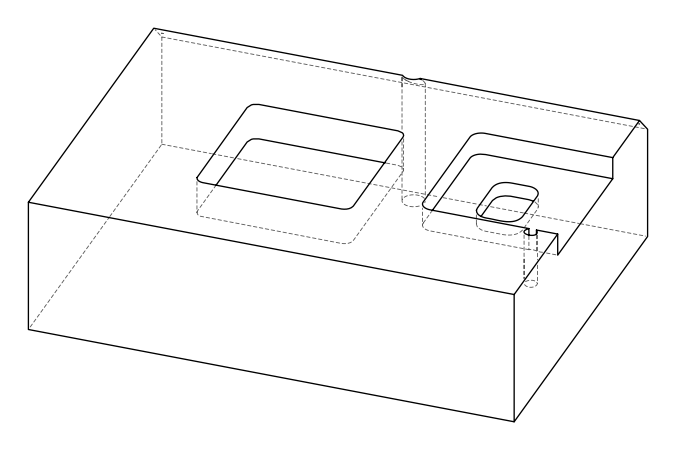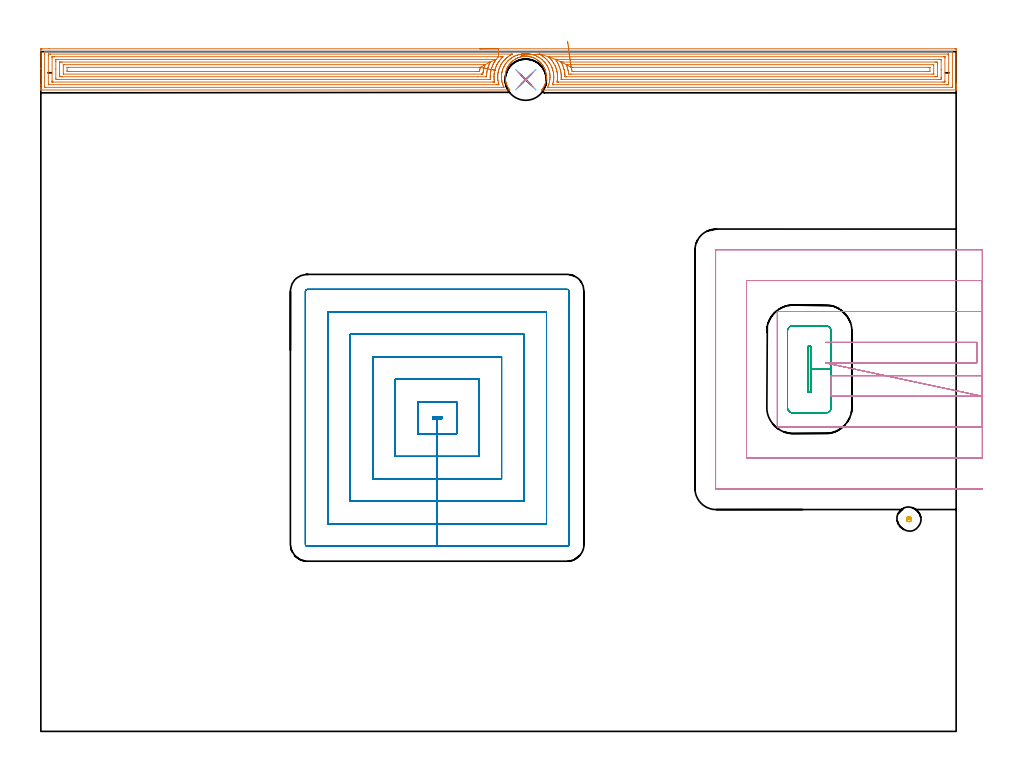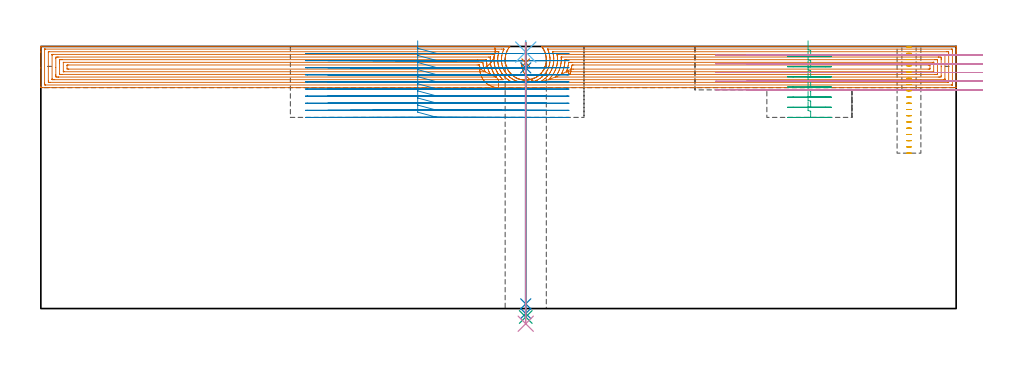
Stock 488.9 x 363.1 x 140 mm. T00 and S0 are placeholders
(PLAN: 10 operations, 8 tool changes, 97.5 min)
(1 AREA_MILL | FG_CHAMFER_SURFACE | UGT0205_001 | 31.16 min | 118034 mm3)
(2 MILL_RECTANGULAR_POCKET | POCKET_RECTANGULAR_STRAIGHT | NXT0201_012 | Follow Part, ap 4, ae 75% | 40.95 min | 907864 mm3)
(3 MILL_RECTANGULAR_POCKET_1 | POCKET_RECTANGULAR_STRAIGHT_1 | UGT0201_105 | Follow Part, ap 5.5, ae 75% | 3.71 min | 111701 mm3)
(4 MILL_SLOT | SLOT_PARTIAL_RECTANGULAR | UGT0201_105 | Follow Part, ap 5.5, ae 75% | 18.89 min | 415230 mm3)
(5 MILL_BLIND_HOLE_FROM_SOLID_MATERIAL | STEP1POCKET | NXT0201_010 | Spiral | 0.94 min | 7058 mm3)
(6 SPOT_DRILL | STEP1HOLE | NXT0321_9005460120000 | 0.05 min | 47 mm3)
(7 DRILL_BLIND_HOLE_INTO_CENTER | STEP1HOLE | NXT0301_029 | 0.04 min | 140 mm3)
(8 GUN_DRILL_THROUGH_HOLE | STEP1HOLE | UGT0307_001 | 0.62 min | 2548 mm3)
(9 SPADE_DRILL_TO_ENLARGE_THROUGH_HOLE | STEP1HOLE | UGT0306_004 | 0.59 min | 16511 mm3)
(10 DRILL_TO_ENLARGE_THROUGH_HOLE | STEP1HOLE | UGT0301_053 | 0.6 min | 31422 mm3)
(TOOL UGT0205_001 | Chamfer Mill 20 x 3 x 45 deg. | D20 FL50 Z2)
(TOOL NXT0201_012 | ENDMILL 16mm [2P460-1600-NA 1630] | D16 FL38 Z6)
(TOOL UGT0201_105 | End Mill 22 mm | D22 FL25 Z2)
(TOOL NXT0201_010 | ENDMILL 10mm [2P460-1000-NA 1630] | D10 FL30 Z6)
(TOOL NXT0321_9005460120000 | NC Spot Drill, 142deg, 12mm, Carbide, Uncoated | D12 PA142 FL30 Z2)
(TOOL NXT0301_029 | Carbide Drill 5.8mm [860.1-0580-017A1-MM 2214] | D5.8 PA140 FL28 Z2)
(TOOL UGT0307_001 | Gun Drill 5 mm | D5 PA130 FL24 Z1)
(TOOL UGT0306_004 | Spade Drill 13.5mm | D13.5 PA132 FL10 Z2)
(TOOL UGT0301_053 | Twist Drill 22 mm | D22 PA118 FL150 Z2)
(OP 1 AREA_MILL)
G17 G21 G94 G90
T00 M6
G54
G17 G0 G90 X234.45 Y364.6 S1061 M3
G43 Z150. H0
Z128.
G94 G1 X234.488 Z127.128 F250.
X234.602 Z126.263
X234.791 Z125.412
X235.053 Z124.58
X235.387 Z123.774
X235.79 Z123.
X236.258 Z122.264
X236.79 Z121.572
X237.379 Z120.929
X238.022 Z120.34
X238.714 Z119.808
X239.45 Z119.34
X240.224 Z118.937
X241.03 Z118.603
X241.862 Z118.341
X242.714 Z118.152
X243.578 Z118.038
X244.45 Z118.
X488.285
X488.74 Y364.596 Z118.002
X488.89 Y364.592 Z118.006
X488.9 Y364.438 Z118.16
Y346.284 Z136.312
Y345.677 Z136.917
Y345.129 Z137.467
Y344.797 Z137.8
Y344.249 Z138.347
Y343.916 Z138.679
Y343.25 Z139.349
Y342.93 Z139.67
X488.898 Y342.598 Z139.992
X488.897 Z139.993
X488.731 Y342.6 Z140.
X267.672
X267.504 Y342.603 Z139.989
X267.569 Y342.701 Z139.895
X267.578 Y342.715 Z139.882
X267.598 Y342.744 Z139.856
X268.151 Y343.499 Z139.101
X268.222 Y343.61 Z138.99
X268.49 Y344.054 Z138.546
X268.738 Y344.504 Z138.096
X269.045 Y345.121 Z137.479
X269.161 Y345.397 Z137.203
X269.331 Y345.842 Z136.758
X269.484 Y346.291 Z136.309
X269.614 Y346.737 Z135.863
X269.72 Y347.185 Z135.415
X269.884 Y348.078 Z134.522
X269.94 Y348.474 Z134.126
X269.97 Y348.972 Z133.628
X269.984 Y349.866 Z132.734
X269.94 Y350.727 Z131.873
X269.936 Y350.759 Z131.841
X269.794 Y351.653 Z130.947
X269.586 Y352.547 Z130.053
X269.455 Y352.995 Z129.605
X269.298 Y353.441 Z129.159
X269.271 Y353.508 Z129.092
X269.234 Y353.6 Z128.997
X269.091 Y353.962 Z128.637
X269.045 Y354.078 Z128.521
X268.924 Y354.334 Z128.265
X268.849 Y354.48 Z128.119
X268.693 Y354.784 Z127.815
X268.565 Y355.01 Z127.589
X268.443 Y355.228 Z127.372
X268.258 Y355.527 Z127.073
X268.151 Y355.699 Z126.9
X267.852 Y356.121 Z126.477
X267.561 Y356.498 Z126.101
X267.41 Y356.681 Z125.918
X267.257 Y356.867 Z125.733
X267.228 Y356.898 Z125.702
X267.12 Y357.015 Z125.584
X267.077 Y357.059 Z125.539
X267.015 Y357.121 Z125.475
X266.96 Y357.179 Z125.419
X266.779 Y357.364 Z125.235
X266.747 Y357.397 Z125.201
X266.728 Y357.415 Z125.182
X266.676 Y357.466 Z125.133
X266.481 Y357.653 Z124.945
X266.424 Y357.708 Z124.888
X266.362 Y357.769 Z124.83
X266.202 Y357.909 Z124.69
X266.184 Y357.923 Z124.675
X266.083 Y358.002 Z124.594
X265.925 Y358.129 Z124.47
X265.468 Y358.492 Z124.107
X265.332 Y358.589 Z124.009
X265.246 Y358.65 Z123.948
X265.09 Y358.754 Z123.844
X265.019 Y358.802 Z123.796
X264.888 Y358.882 Z123.716
X264.573 Y359.076 Z123.523
X264.129 Y359.322 Z123.277
X263.653 Y359.562 Z123.034
X263.52 Y359.625 Z122.973
X263.359 Y359.696 Z122.903
X262.785 Y359.919 Z122.677
X262.339 Y360.073 Z122.525
X262.313 Y360.08 Z122.517
X261.89 Y360.207 Z122.392
X261.739 Y360.245 Z122.355
X261.444 Y360.317 Z122.28
X260.996 Y360.41 Z122.189
X260.691 Y360.46 Z122.139
X260.549 Y360.482 Z122.114
X260.102 Y360.538 Z122.058
X259.887 Y360.556 Z122.037
X259.785 Y360.566 Z122.029
X259.712 Y360.572 Z122.025
X259.634 Y360.577 Z122.018
X259.492 Y360.588 Z122.01
X259.469 Y360.589 Z122.009
X259.207 Y360.591 Z122.004
X259.089 Y360.59
X258.877 Y360.589 Z122.005
X258.531 Y360.59 Z122.01
X258.435 Y360.582 Z122.015
X258.313 Y360.574 Z122.025
X257.867 Y360.534 Z122.065
X257.855 Y360.533 Z122.067
X257.776 Y360.523 Z122.076
X257.418 Y360.479 Z122.121
X256.954 Y360.399 Z122.196
X256.71 Y360.349 Z122.25
X256.524 Y360.311 Z122.289
X256.33 Y360.261 Z122.338
X256.076 Y360.196 Z122.402
X255.63 Y360.064 Z122.536
X255.454 Y360.003 Z122.597
X255.181 Y359.908 Z122.692
X254.721 Y359.729 Z122.867
X254.64 Y359.695 Z122.902
X254.238 Y359.507 Z123.09
X253.828 Y359.301 Z123.297
X253.606 Y359.175 Z123.424
X253.407 Y359.063 Z123.537
X252.947 Y358.781 Z123.818
X252.495 Y358.461 Z124.139
X252.435 Y358.416 Z124.184
X252.052 Y358.123 Z124.474
X251.911 Y358.002 Z124.594
X251.8 Y357.908 Z124.69
X251.595 Y357.717 Z124.882
X251.575 Y357.698 Z124.902
X251.432 Y357.562 Z125.034
X251.298 Y357.437 Z125.161
X251.158 Y357.306 Z125.293
X250.886 Y357.015 Z125.584
X250.702 Y356.796 Z125.801
X250.605 Y356.681 Z125.915
X250.263 Y356.278 Z126.321
X250.145 Y356.121 Z126.478
X250.045 Y355.975 Z126.624
X249.926 Y355.801 Z126.795
X249.841 Y355.678 Z126.92
X249.809 Y355.628 Z126.972
X249.766 Y355.559 Z127.04
X249.641 Y355.361 Z127.233
X249.555 Y355.226 Z127.37
X249.362 Y354.897 Z127.702
X249.08 Y354.334 Z128.266
X248.879 Y353.89 Z128.71
X248.702 Y353.441 Z129.159
X248.475 Y352.794 Z129.806
X248.409 Y352.547 Z130.053
X248.206 Y351.653 Z130.947
X248.074 Y350.759 Z131.841
X248.016 Y349.866 Z132.734
X248.03 Y348.972 Z133.628
X248.118 Y348.078 Z134.522
X248.278 Y347.186 Z135.414
X248.369 Y346.794 Z135.806
X248.475 Y346.405 Z136.195
X248.512 Y346.291 Z136.309
X248.669 Y345.842 Z136.758
X248.842 Y345.397 Z137.203
X249.04 Y344.948 Z137.652
X249.257 Y344.504 Z138.096
X249.369 Y344.289 Z138.311
X249.784 Y343.61 Z138.99
X250.017 Y343.262 Z139.338
X250.256 Y342.932 Z139.668
X250.263 Y342.921 Z139.679
X250.401 Y342.741 Z139.856
X250.51 Y342.598 Z139.996
X250.256 Y342.6 Z140.
X0.169
X0.003 Y342.598 Z139.993
X0.002 Z139.992
X0. Y342.93 Z139.67
Y343.25 Z139.349
Y343.916 Z138.679
Y345.129 Z137.467
Y345.677 Z136.917
Y354.055 Z128.542
Y364.164 Z118.433
X0.002 Y364.44 Z118.157
X0.01 Y364.592 Z118.006
X0.164 Y364.599 Z117.999
X0.615 Y364.6 Z118.
X4.425
X244.45
Y363.186 Z119.414
X486.498 Y363.185 Z119.415
X486.599
X486.866 Y363.179 Z119.421
X486.89 Y363.178 Z119.422
X486.894 Y363.158 Z119.442
X486.898 Y363.126 Z119.474
X486.899 Y363.095 Z119.505
X486.9 Y362.888 Z119.712
Y345.281 Z137.319
X486.898 Y344.797 Z137.803
X486.896 Y344.405 Z138.195
X486.885 Y344.021 Z138.579
X486.498 Y344.016 Z138.584
X486.398 Y344.015 Z138.585
X271.146 Y344.014 Z138.586
X270.859 Y344.015 Z138.585
X270.716 Y344.018 Z138.582
X270.646 Y344.021 Z138.579
X270.629 Y344.024 Z138.576
X270.985 Y344.797 Z137.803
X271.063 Y344.976 Z137.624
X271.245 Y345.431 Z137.169
X271.309 Y345.614 Z136.986
X271.329 Y345.677 Z136.923
X271.516 Y346.29 Z136.31
X271.589 Y346.557 Z136.043
X271.693 Y346.996 Z135.604
X271.778 Y347.438 Z135.162
X271.832 Y347.74 Z134.86
X271.918 Y348.318 Z134.282
X271.936 Y348.517 Z134.083
X271.968 Y349.198 Z133.402
X271.973 Y349.361 Z133.239
X271.966 Y350.079 Z132.521
X271.961 Y350.253 Z132.347
X271.906 Y350.959 Z131.641
X271.871 Y351.222 Z131.378
X271.767 Y351.839 Z130.761
X271.666 Y352.305 Z130.295
X271.562 Y352.72 Z129.88
X271.332 Y353.514 Z129.086
X271.302 Y353.6 Z129.
X271.245 Y353.762 Z128.838
X270.953 Y354.48 Z128.12
X270.697 Y355.02 Z127.58
X270.513 Y355.361 Z127.239
X270.352 Y355.653 Z126.947
X269.988 Y356.241 Z126.359
X269.459 Y356.987 Z125.613
X269.352 Y357.121 Z125.479
X268.919 Y357.653 Z124.947
X268.565 Y358.024 Z124.576
X267.756 Y358.799 Z123.801
X267.672 Y358.868 Z123.732
X267.655 Y358.882 Z123.718
X266.779 Y359.556 Z123.044
X266.48 Y359.762 Z122.838
X265.886 Y360.135 Z122.465
X265.03 Y360.606 Z121.994
X264.993 Y360.625 Z121.975
X264.957 Y360.643 Z121.957
X264.37 Y360.908 Z121.692
X264.1 Y361.015 Z121.585
X263.486 Y361.248 Z121.352
X263.206 Y361.34 Z121.26
X262.611 Y361.523 Z121.077
X262.313 Y361.599 Z121.001
X262.211 Y361.624 Z120.976
X261.42 Y361.786 Z120.814
X261.1 Y361.838 Z120.762
X260.527 Y361.916 Z120.684
X260.083 Y361.96 Z120.64
X259.634 Y361.992 Z120.608
X259.15 Y362. Z120.6
X258.741 Y361.998 Z120.602
X258.271 Y361.986 Z120.614
X257.847 Y361.951 Z120.649
X257.453 Y361.912 Z120.688
X256.954 Y361.848 Z120.752
X256.673 Y361.801 Z120.799
X256.061 Y361.683 Z120.917
X255.928 Y361.654 Z120.946
X255.386 Y361.523 Z121.077
X255.168 Y361.461 Z121.139
X254.543 Y361.258 Z121.342
X254.429 Y361.219 Z121.381
X254.275 Y361.163 Z121.437
X253.896 Y361.016 Z121.584
X253.382 Y360.795 Z121.805
X253.053 Y360.643 Z121.957
X252.678 Y360.456 Z122.144
X252.603 Y360.416 Z122.184
X252.488 Y360.352 Z122.248
X252.113 Y360.132 Z122.468
X251.595 Y359.822 Z122.778
X251.559 Y359.798 Z122.802
X251.507 Y359.762 Z122.838
X251.045 Y359.425 Z123.175
X250.702 Y359.169 Z123.431
X250.541 Y359.04 Z123.56
X250.353 Y358.882 Z123.718
X250.068 Y358.627 Z123.973
X249.809 Y358.388 Z124.212
X249.612 Y358.195 Z124.405
X249.422 Y358.002 Z124.598
X249.181 Y357.741 Z124.859
X248.916 Y357.439 Z125.161
X248.77 Y357.265 Z125.335
X248.654 Y357.121 Z125.479
X248.379 Y356.77 Z125.83
X248.023 Y356.266 Z126.334
X248.007 Y356.241 Z126.359
X247.678 Y355.701 Z126.899
X247.483 Y355.361 Z127.239
X247.364 Y355.13 Z127.47
X247.129 Y354.662 Z127.938
X247.073 Y354.536 Z128.064
X247.049 Y354.48 Z128.12
X246.819 Y353.906 Z128.694
X246.707 Y353.6 Z129.
X246.586 Y353.255 Z129.345
X246.432 Y352.72 Z129.88
X246.392 Y352.567 Z130.033
X246.236 Y351.901 Z130.699
X246.226 Y351.85 Z130.75
X246.224 Y351.839 Z130.761
X246.114 Y351.08 Z131.52
X246.101 Y350.959 Z131.641
X246.045 Y350.267 Z132.333
X246.037 Y350.079 Z132.521
X246.027 Y349.404 Z133.196
X246.033 Y349.198 Z133.402
X246.047 Y348.857 Z133.743
X246.076 Y348.476 Z134.124
X246.093 Y348.318 Z134.282
X246.139 Y347.932 Z134.668
X246.213 Y347.461 Z135.139
X246.236 Y347.329 Z135.271
X246.407 Y346.557 Z136.043
X246.462 Y346.334 Z136.266
X246.677 Y345.677 Z136.923
X246.927 Y344.997 Z137.603
X247.013 Y344.797 Z137.803
X247.129 Y344.532 Z138.068
X247.28 Y344.209 Z138.391
X247.324 Y344.108 Z138.492
X247.359 Y344.021 Z138.579
X247.291 Y344.019 Z138.581
X247.129 Y344.015 Z138.585
X247.03
X246.236 Y344.014 Z138.586
X2.402 Y344.015 Z138.585
X2.301
X2.034 Y344.021 Z138.579
X2.01 Y344.022 Z138.578
X2.006 Y344.042 Z138.558
X2.002 Y344.074 Z138.526
X2.001 Y344.105 Z138.495
X2. Y344.312 Z138.288
Y361.919 Z120.681
X2.001 Y362.403 Z120.197
X2.004 Y362.795 Z119.805
X2.015 Y363.179 Z119.421
X2.402 Y363.184 Z119.416
X2.502 Y363.185 Z119.415
X244.45 Y363.186 Z119.414
Y361.772 Z120.828
X251.446 Y361.771 Z120.829
X251.595 Y361.77 Z120.83
X251.702 Y361.768 Z120.832
X251.803 Y361.765 Z120.835
X251.726 Y361.72 Z120.88
X251.679 Y361.694 Z120.906
X251.512 Y361.606 Z120.994
X251.359 Y361.523 Z121.077
X250.944 Y361.285 Z121.315
X250.702 Y361.142 Z121.458
X250.392 Y360.949 Z121.651
X249.926 Y360.643 Z121.957
X249.857 Y360.595 Z122.005
X249.809 Y360.56 Z122.04
X249.351 Y360.214 Z122.386
X248.916 Y359.877 Z122.723
X248.853 Y359.825 Z122.775
X248.782 Y359.762 Z122.838
X248.389 Y359.401 Z123.199
X248.023 Y359.061 Z123.539
X247.932 Y358.971 Z123.629
X247.846 Y358.882 Z123.718
X247.505 Y358.512 Z124.088
X247.129 Y358.083 Z124.517
X247.092 Y358.039 Z124.561
X247.062 Y358.002 Z124.598
X246.7 Y357.545 Z125.055
X246.39 Y357.121 Z125.479
X246.327 Y357.032 Z125.568
X246.236 Y356.9 Z125.7
X245.981 Y356.492 Z126.108
X245.83 Y356.241 Z126.359
X245.654 Y355.934 Z126.666
X245.35 Y355.353 Z127.247
X245.343 Y355.338 Z127.262
X245.079 Y354.74 Z127.86
X244.972 Y354.48 Z128.12
X244.827 Y354.108 Z128.492
X244.646 Y353.6 Z129.
X244.598 Y353.455 Z129.145
X244.45 Y352.95 Z129.65
X244.407 Y352.762 Z129.838
X244.397 Y352.72 Z129.88
X244.252 Y352.035 Z130.565
X244.219 Y351.839 Z130.761
X244.135 Y351.27 Z131.33
X244.1 Y350.959 Z131.641
X244.058 Y350.465 Z132.135
X244.037 Y350.079 Z132.521
X244.03 Y349.612 Z132.988
X244.036 Y349.198 Z133.402
X244.055 Y348.707 Z133.893
X244.092 Y348.318 Z134.282
X244.157 Y347.726 Z134.874
X244.208 Y347.438 Z135.162
X244.357 Y346.649 Z135.951
X244.377 Y346.557 Z136.043
X244.45 Y346.231 Z136.369
X244.686 Y345.445 Z137.155
X244.45 Y345.435 Z137.165
X243.807 Y345.43 Z137.17
X243.557 Y345.429 Z137.171
X4.44
X4.188 Y345.43 Z137.17
X4.104 Y345.432 Z137.168
X4.039 Y345.435 Z137.165
X4.01 Y345.443 Z137.157
X4.007 Y345.492 Z137.108
X4.003 Y345.677 Z136.923
X4. Y345.862 Z136.738
Y360.828 Z121.772
X4.002 Y361.523 Z121.077
X4.004 Y361.704 Z120.896
X4.01 Y361.763 Z120.837
X4.063 Y361.766 Z120.834
X4.188 Y361.768 Z120.832
X4.829 Y361.771 Z120.829
X5.081 Y361.772 Z120.828
X244.45
Y360.357 Z122.243
X245.633
X246.236
X246.528 Y360.355 Z122.245
X246.738 Y360.35 Z122.25
X246.873 Y360.345 Z122.255
X246.776 Y360.249 Z122.351
X246.706 Y360.18 Z122.42
X246.236 Y359.728 Z122.872
X245.829 Y359.284 Z123.316
X245.476 Y358.882 Z123.718
X245.415 Y358.811 Z123.789
X245.343 Y358.725 Z123.875
X245.022 Y358.318 Z124.282
X244.783 Y358.002 Z124.598
X244.643 Y357.811 Z124.789
X244.45 Y357.535 Z125.065
X244.287 Y357.282 Z125.318
X244.188 Y357.121 Z125.479
X243.953 Y356.731 Z125.869
X243.679 Y356.241 Z126.359
X243.637 Y356.162 Z126.438
X243.557 Y356.005 Z126.595
X243.35 Y355.565 Z127.035
X243.258 Y355.361 Z127.239
X243.083 Y354.948 Z127.652
X242.895 Y354.48 Z128.12
X242.832 Y354.314 Z128.286
X242.664 Y353.836 Z128.764
X242.61 Y353.653 Z128.947
X242.596 Y353.6 Z129.
X242.43 Y352.95 Z129.65
X242.377 Y352.72 Z129.88
X242.271 Y352.227 Z130.373
X242.208 Y351.839 Z130.761
X242.153 Y351.462 Z131.138
X242.097 Y350.959 Z131.641
X242.07 Y350.664 Z131.936
X242.037 Y350.079 Z132.521
X242.03 Y349.822 Z132.778
X242.036 Y349.198 Z133.402
X242.043 Y348.93 Z133.67
X242.09 Y348.318 Z134.282
X242.122 Y347.971 Z134.629
X242.195 Y347.438 Z135.162
X242.277 Y346.938 Z135.662
X242.287 Y346.85 Z135.75
X242.223 Y346.847 Z135.753
X242.072 Y346.845 Z135.755
X241.77 Y346.843 Z135.757
X241.481
X6.578
X6.132 Y346.845 Z135.755
X6.034 Y346.847 Z135.753
X6.018 Y346.849 Z135.751
X6.01 Y346.858 Z135.742
X6.006 Y346.907 Z135.693
X6.003 Y347.008 Z135.592
X6. Y347.412 Z135.188
Y359.762 Z122.838
X6.004 Y360.19 Z122.41
X6.007 Y360.297 Z122.303
X6.01 Y360.344 Z122.256
X6.064 Y360.35 Z122.25
X6.268 Y360.354 Z122.246
X6.868 Y360.357 Z122.243
X7.157
X244.45
X243.198 Y358.932 Z123.668
X243.191 Y358.918 Z123.682
X243.167 Y358.882 Z123.718
X242.664 Y358.173 Z124.427
X242.595 Y358.069 Z124.531
X242.552 Y358.002 Z124.598
X242.258 Y357.521 Z125.079
X242.019 Y357.121 Z125.479
X241.93 Y356.965 Z125.635
X241.77 Y356.672 Z125.928
X241.627 Y356.382 Z126.218
X241.561 Y356.241 Z126.359
X241.349 Y355.776 Z126.824
X241.168 Y355.361 Z127.239
X241.084 Y355.157 Z127.443
X240.877 Y354.625 Z127.975
X240.84 Y354.517 Z128.083
X240.828 Y354.48 Z128.12
X240.633 Y353.841 Z128.759
X240.566 Y353.6 Z129.
X240.449 Y353.142 Z129.458
X240.353 Y352.72 Z129.88
X240.289 Y352.419 Z130.181
X240.195 Y351.839 Z130.761
X240.168 Y351.658 Z130.942
X240.088 Y350.959 Z131.641
X240.079 Y350.866 Z131.734
X240.03 Y350.079 Z132.521
X240.028 Y350.035 Z132.565
Y349.198 Z133.402
Y349.155 Z133.445
X240.075 Y348.318 Z134.282
Y348.271 Z134.329
X240.071 Y348.264 Z134.336
X240.065 Y348.261 Z134.339
X240.045 Y348.258 Z134.342
X239.984 Y348.257 Z134.343
X239.153
X9.547
X8.713 Y348.26 Z134.34
X8.654 Y348.263 Z134.337
X8.01 Y348.318 Z134.282
X8.002 Y348.961 Z133.639
X8. Y353.804 Z128.796
Y357.766 Z124.834
X8.001 Y358.002 Z124.598
X8.004 Y358.642 Z123.958
X8.01 Y358.882 Z123.718
X8.598 Y358.937 Z123.663
X8.654 Y358.939 Z123.661
X9.485 Y358.943 Z123.657
X9.547
X242.726
X242.85 Y358.941 Z123.659
X243.097 Y358.936 Z123.664
X243.198 Y358.932 Z123.668
X240.066 Y357.523 Z125.077
X240.061 Y357.494 Z125.106
X240.043 Y357.45 Z125.15
X240.027 Y357.416 Z125.184
X239.874 Y357.121 Z125.479
X239.767 Y356.907 Z125.693
X239.46 Y356.241 Z126.359
X239.348 Y355.988 Z126.612
X239.091 Y355.376 Z127.224
X239.087 Y355.365 Z127.235
X238.858 Y354.71 Z127.89
X238.784 Y354.48 Z128.12
X238.65 Y354.035 Z128.565
X238.532 Y353.6 Z129.
X238.466 Y353.336 Z129.264
X238.325 Y352.72 Z129.88
X238.304 Y352.615 Z129.985
X238.198 Y351.965 Z130.635
X238.182 Y351.855 Z130.745
X238.18 Y351.839 Z130.761
X238.092 Y351.063 Z131.537
X238.084 Y350.959 Z131.641
X238.038 Y350.236 Z132.364
X238.017 Y349.684 Z132.916
X237.965 Y349.678 Z132.922
X237.856 Y349.674 Z132.926
X237.717 Y349.672 Z132.928
X233.308 Y349.671 Z132.929
X11.333
X10.853 Y349.672 Z132.928
X10.44 Y349.674 Z132.926
X10.036 Y349.678 Z132.922
X10.01 Y350.079 Z132.521
X10.003 Y350.51 Z132.09
X10.001 Y350.959 Z131.641
X10. Y351.393 Z131.207
X10.001 Y357.338 Z125.262
X10.003 Y357.447 Z125.153
X10.007 Y357.5 Z125.1
X10.01 Y357.522 Z125.078
X10.032 Y357.523 Z125.077
X10.44 Y357.527 Z125.073
X10.92 Y357.529 Z125.071
X11.333
X239.83 Y357.528 Z125.072
X239.984 Y357.527 Z125.073
X240.066 Y357.523 Z125.077
X237.305 Y356.108 Z126.492
Y356.101 Z126.499
X237.099 Y355.563 Z127.037
X237.026 Y355.361 Z127.239
X236.872 Y354.907 Z127.693
X236.738 Y354.48 Z128.12
X236.664 Y354.231 Z128.369
X236.497 Y353.6 Z129.
X236.48 Y353.532 Z129.068
X236.411 Y353.231 Z129.369
X236.321 Y352.808 Z129.792
X236.306 Y352.72 Z129.88
X236.203 Y352.045 Z130.555
X236.175 Y351.839 Z130.761
X236.103 Y351.264 Z131.336
X236.079 Y351.097 Z131.503
X235.9 Y351.092 Z131.508
X235.518 Y351.087 Z131.513
X235.39 Y351.086 Z131.514
X12.227
X12.097 Y351.087 Z131.513
X12.037 Y351.09 Z131.51
X12.013 Y351.092 Z131.508
X12.008 Y351.103 Z131.497
X12.004 Y351.122 Z131.478
X12.001 Y351.182 Z131.418
X12. Y355.807 Z126.793
X12.002 Y355.956 Z126.644
X12.006 Y356.075 Z126.525
X12.01 Y356.109 Z126.491
X12.014 Y356.11 Z126.49
X12.036 Y356.112 Z126.488
X12.227 Y356.114 Z126.486
X12.355 Y356.115 Z126.485
X236.54 Y356.114 Z126.486
X237.305 Y356.108 Z126.492
X234.733 Y354.695 Z127.905
X234.735 Y354.678 Z127.922
X234.71 Y354.568 Z128.032
X234.689 Y354.48 Z128.12
X234.625 Y354.232 Z128.368
X234.5 Y353.724 Z128.876
X234.472 Y353.6 Z129.
X234.344 Y352.997 Z129.603
X234.291 Y352.72 Z129.88
X234.265 Y352.588 Z130.012
X234.251 Y352.527 Z130.073
X234.236 Y352.506 Z130.094
X234.178 Y352.505 Z130.095
X233.954 Y352.501 Z130.099
X233.732 Y352.5 Z130.1
X233.062 Y352.499 Z130.101
X14.906 Y352.5 Z130.1
X14.232 Y352.504 Z130.096
X14.013 Y352.507 Z130.093
X14.001 Y352.72 Z129.88
X14. Y352.732 Z129.868
X14.001 Y354.493 Z128.107
X14.013 Y354.693 Z127.907
X14.684 Y354.699 Z127.901
X14.906 Y354.7 Z127.9
X234.625
X234.7 Y354.699 Z127.901
X234.725 Y354.697 Z127.903
X234.733 Y354.695 Z127.905
X235.565 Y354.53 Z128.109
X236.376 Y354.369 Z128.386
X237.161 Y354.214 Z128.734
X237.913 Y354.064 Z129.15
X238.627 Y353.923 Z129.632
X239.296 Y353.79 Z130.175
X239.917 Y353.667 Z130.775
X240.484 Y353.555 Z131.429
X240.993 Y353.454 Z132.13
X241.44 Y353.365 Z132.874
X241.821 Y353.289 Z133.655
X242.135 Y353.227 Z134.467
X242.378 Y353.179 Z135.303
X242.548 Y353.145 Z136.158
X242.645 Y353.126 Z137.025
X242.667 Y353.121 Z137.897
X242.615 Y353.132 Z138.768
X242.488 Y353.157 Z139.631
G0 X256.833 Y361.193 Z131.426
G1 X256.817 Y361.192 Z130.553
X256.878 Y361.196 Z129.683
X257.014 Y361.204 Z128.821
X257.224 Y361.217 Z127.975
X257.507 Y361.235 Z127.15
X257.861 Y361.257 Z126.353
X258.283 Y361.283 Z125.59
X258.77 Y361.313 Z124.866
X259.317 Y361.346 Z124.188
X259.922 Y361.384 Z123.56
X260.579 Y361.424 Z122.988
X261.283 Y361.468 Z122.475
X262.029 Y361.514 Z122.025
X262.812 Y361.562 Z121.642
X263.625 Y361.612 Z121.33
X264.462 Y361.663 Z121.089
X265.316 Y361.716 Z120.922
X266.182 Y361.769 Z120.831
X266.203 Y361.771 Z120.829
X266.275
X484.46
X484.712 Y361.77 Z120.83
X484.796 Y361.768 Z120.832
X484.861 Y361.765 Z120.835
X484.89 Y361.757 Z120.843
X484.893 Y361.708 Z120.892
X484.897 Y361.523 Z121.077
X484.9 Y361.338 Z121.262
Y346.372 Z136.228
X484.898 Y345.677 Z136.923
X484.896 Y345.496 Z137.104
X484.89 Y345.437 Z137.163
X484.837 Y345.434 Z137.166
X484.712 Y345.432 Z137.168
X484.07 Y345.429 Z137.171
X483.819 Y345.428 Z137.172
X273.924 Y345.429 Z137.171
X273.672 Y345.43 Z137.17
X273.504 Y345.432 Z137.168
X273.371 Y345.435 Z137.165
X273.317 Y345.444 Z137.156
X273.5 Y346.095 Z136.505
X273.618 Y346.557 Z136.043
X273.675 Y346.803 Z135.797
X273.798 Y347.438 Z135.162
X273.817 Y347.544 Z135.056
X273.924 Y348.239 Z134.361
X273.931 Y348.312 Z134.288
X273.971 Y349.152 Z133.448
X273.972 Y349.198 Z133.402
X273.974 Y350.03 Z132.57
X273.918 Y350.965 Z131.635
X273.785 Y351.839 Z130.761
X273.758 Y352.003 Z130.597
X273.589 Y352.72 Z129.88
X273.481 Y353.157 Z129.443
X273.343 Y353.6 Z129.
X273.237 Y353.932 Z128.668
X273.044 Y354.468 Z128.132
X273.031 Y354.5 Z128.1
X272.865 Y354.894 Z127.706
X272.765 Y355.104 Z127.496
X272.638 Y355.361 Z127.239
X272.226 Y356.155 Z126.445
X272.175 Y356.241 Z126.359
X272.138 Y356.303 Z126.297
X271.818 Y356.812 Z125.788
X271.601 Y357.121 Z125.479
X271.245 Y357.616 Z124.984
X270.937 Y358.002 Z124.598
X270.672 Y358.322 Z124.278
X270.352 Y358.673 Z123.927
X270.144 Y358.882 Z123.718
X269.459 Y359.538 Z123.062
X269.21 Y359.762 Z122.838
X268.565 Y360.268 Z122.332
X268.069 Y360.643 Z121.957
X267.672 Y360.905 Z121.695
X266.968 Y361.337 Z121.263
X266.3 Y361.701 Z120.899
X266.19 Y361.764 Z120.836
X266.182 Y361.769 Z120.831
X271.128 Y360.351 Z122.249
X271.159 Y360.353 Z122.247
X271.245 Y360.355 Z122.245
X271.535 Y360.357 Z122.243
X482.322
X482.768 Y360.355 Z122.245
X482.866 Y360.353 Z122.247
X482.882 Y360.351 Z122.249
X482.89 Y360.342 Z122.258
X482.894 Y360.293 Z122.307
X482.897 Y360.192 Z122.408
X482.9 Y359.788 Z122.812
Y347.438 Z135.162
X482.896 Y347.01 Z135.59
X482.893 Y346.903 Z135.697
X482.89 Y346.856 Z135.744
X482.836 Y346.85 Z135.75
X482.632 Y346.846 Z135.754
X482.032 Y346.843 Z135.757
X481.743
X276.604
X276.314
X275.895 Y346.847 Z135.753
X275.711 Y346.85 Z135.75
Y346.86 Z135.74
X275.799 Y347.351 Z135.249
X275.812 Y347.438 Z135.162
X275.908 Y348.123 Z134.477
X275.923 Y348.318 Z134.282
X275.96 Y348.953 Z133.647
X275.965 Y349.198 Z133.402
X275.97 Y349.823 Z132.777
X275.965 Y350.079 Z132.521
X275.931 Y350.742 Z131.858
X275.911 Y350.959 Z131.641
X275.814 Y351.738 Z130.862
X275.797 Y351.839 Z130.761
X275.711 Y352.342 Z130.258
X275.624 Y352.72 Z129.88
X275.598 Y352.831 Z129.769
X275.387 Y353.6 Z129.
X275.254 Y354.05 Z128.55
X275.1 Y354.48 Z128.12
X274.818 Y355.231 Z127.369
X274.76 Y355.361 Z127.239
X274.713 Y355.464 Z127.136
X274.307 Y356.241 Z126.359
X273.924 Y356.941 Z125.659
X273.816 Y357.121 Z125.479
X273.653 Y357.388 Z125.212
X273.216 Y358.002 Z124.598
X273.031 Y358.254 Z124.346
X272.525 Y358.882 Z123.718
X272.138 Y359.321 Z123.279
X271.711 Y359.762 Z122.838
X271.245 Y360.223 Z122.377
X271.132 Y360.34 Z122.26
X271.128 Y360.351 Z122.249
X274.809 Y358.937 Z123.663
X275.711 Y358.943 Z123.657
X479.353
X480.187 Y358.94 Z123.66
X480.246 Y358.937 Z123.663
X480.89 Y358.882 Z123.718
X480.899 Y358.239 Z124.361
X480.9 Y353.396 Z129.204
Y349.434 Z133.166
X480.899 Y349.198 Z133.402
X480.896 Y348.558 Z134.042
X480.89 Y348.318 Z134.282
X480.302 Y348.263 Z134.337
X480.246 Y348.261 Z134.339
X479.415 Y348.257 Z134.343
X479.353
X278.328
X278.204 Y348.259 Z134.341
X277.96 Y348.264 Z134.336
X277.94 Y348.275 Z134.325
X277.938 Y348.288 Z134.312
X277.937 Y348.318 Z134.282
X277.952 Y348.75 Z133.85
X277.964 Y349.198 Z133.402
X277.97 Y349.612 Z132.988
X277.965 Y350.079 Z132.521
X277.945 Y350.517 Z132.083
X277.913 Y350.959 Z131.641
X277.854 Y351.488 Z131.112
X277.801 Y351.839 Z130.761
X277.689 Y352.531 Z130.069
X277.646 Y352.72 Z129.88
X277.497 Y353.35 Z129.25
X277.431 Y353.6 Z129.
X277.407 Y353.689 Z128.911
X277.159 Y354.48 Z128.12
X276.985 Y354.985 Z127.615
X276.833 Y355.361 Z127.239
X276.604 Y355.917 Z126.683
X276.442 Y356.241 Z126.359
X276.279 Y356.562 Z126.038
X275.968 Y357.121 Z125.479
X275.711 Y357.58 Z125.02
X275.446 Y358.002 Z124.598
X274.818 Y358.903 Z123.697
X274.809 Y358.937 Z123.663
X277.913 Y357.524 Z125.076
X277.919 Y357.525 Z125.075
X277.979 Y357.527 Z125.073
X278.39 Y357.529 Z125.071
X278.87
X477.567
X478.047 Y357.528 Z125.072
X478.46 Y357.526 Z125.074
X478.864 Y357.522 Z125.078
X478.89 Y357.121 Z125.479
X478.897 Y356.69 Z125.91
X478.899 Y356.241 Z126.359
X478.9 Y355.807 Z126.793
X478.899 Y349.862 Z132.738
X478.897 Y349.753 Z132.847
X478.893 Y349.699 Z132.901
X478.89 Y349.678 Z132.922
X478.868 Y349.677 Z132.923
X478.46 Y349.673 Z132.927
X477.98 Y349.671 Z132.929
X477.567
X280.59 Y349.672 Z132.928
X280.177 Y349.674 Z132.926
X280.039 Y349.676 Z132.924
X279.998 Y349.678 Z132.922
X279.984 Y349.747 Z132.853
X279.961 Y350.291 Z132.309
X279.915 Y350.959 Z131.641
X279.891 Y351.241 Z131.359
X279.81 Y351.839 Z130.761
X279.749 Y352.26 Z130.34
X279.665 Y352.72 Z129.88
X279.52 Y353.367 Z129.233
X279.459 Y353.6 Z129.
X279.283 Y354.249 Z128.351
X279.214 Y354.48 Z128.12
X279.183 Y354.579 Z128.021
X278.906 Y355.361 Z127.239
X278.673 Y355.962 Z126.638
X278.549 Y356.241 Z126.359
X278.39 Y356.587 Z126.013
X277.94 Y357.458 Z125.142
X277.918 Y357.508 Z125.092
X277.913 Y357.524 Z125.076
X280.711 Y356.111 Z126.489
X280.713
X280.735 Y356.113 Z126.487
X280.783 Y356.114 Z126.486
X280.879 Y356.115 Z126.485
X476.673 Y356.114 Z126.486
X476.803 Y356.113 Z126.487
X476.863 Y356.11 Z126.49
X476.887 Y356.108 Z126.492
X476.892 Y356.097 Z126.503
X476.896 Y356.078 Z126.522
X476.899 Y356.018 Z126.582
X476.9 Y351.393 Z131.207
X476.898 Y351.244 Z131.356
X476.893 Y351.125 Z131.475
X476.89 Y351.091 Z131.509
X476.886 Y351.09 Z131.51
X476.864 Y351.088 Z131.512
X476.673 Y351.086 Z131.514
X476.545 Y351.085 Z131.515
X283.621
X282.856 Y351.087 Z131.513
X282.096 Y351.09 Z131.51
X281.963 Y351.092 Z131.508
X281.68 Y352.72 Z129.88
X281.617 Y353.06 Z129.54
X281.485 Y353.6 Z129.
X281.326 Y354.227 Z128.373
X281.252 Y354.48 Z128.12
X281.07 Y355.08 Z127.52
X280.924 Y355.504 Z127.096
X280.725 Y356.061 Z126.539
X280.711 Y356.111 Z126.489
X283.25 Y354.693 Z127.907
X283.303 Y354.695 Z127.905
X283.527 Y354.699 Z127.901
X283.749 Y354.7 Z127.9
X284.419 Y354.701 Z127.899
X473.994 Y354.7 Z127.9
X474.668 Y354.696 Z127.904
X474.887 Y354.693 Z127.907
X474.899 Y354.48 Z128.12
X474.9 Y354.468 Z128.132
X474.899 Y352.707 Z129.893
X474.887 Y352.507 Z130.093
X474.216 Y352.501 Z130.099
X473.994 Y352.5 Z130.1
X284.642
X283.968 Y352.504 Z130.096
X283.749 Y352.507 Z130.093
X283.694 Y352.775 Z129.825
X283.515 Y353.6 Z129.
X283.449 Y353.896 Z128.704
X283.297 Y354.48 Z128.12
X283.267 Y354.6 Z128.
X283.254 Y354.667 Z127.933
X283.25 Y354.693 Z127.907
X283.163 Y355.333 Z127.32
X283.07 Y356.022 Z126.792
X282.971 Y356.753 Z126.327
X282.867 Y357.522 Z125.927
X282.758 Y358.322 Z125.597
X282.647 Y359.147 Z125.339
X282.532 Y359.992 Z125.154
X282.416 Y360.85 Z125.044
X282.299 Y361.714 Z125.01
X282.182 Y362.577 Z125.052
X282.066 Y363.434 Z125.17
X281.952 Y364.277 Z125.362
X281.84 Y365.1 Z125.628
X281.732 Y365.897 Z125.966
X281.629 Y366.662 Z126.372
X281.53 Y367.389 Z126.844
X281.437 Y368.073 Z127.379
X281.351 Y368.707 Z127.971
G0 Z150.
M5
M2
(OP 2 MILL_RECTANGULAR_POCKET)
G17 G21 G94 G90
T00 M6
G54
G17 G0 G90 X201.3 Y173.841 S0 M3
G43 Z150. H1
Z143.
G94 G1 Y158.9 Z138.997 F250.
X211.7 Z136.21
Y166.9
X214.1 F500.
Y168.1
X209.3
Y166.9
X211.7
Y158.9
X222.1
Y176.1
X201.3
Y158.9
X211.7
Y146.9
X234.1
Y188.1
X189.3
Y146.9
X211.7
Y134.9
X246.1
Y200.1
X177.3
Y134.9
X211.7
Y122.9
X258.1
Y212.1
X165.3
Y122.9
X211.7
Y110.9
X270.1
Y224.1
X153.3
Y110.9
X211.7
Y98.9
X281.1
G3 X282.1 Y99.9 R1.
G1 Y235.1
G3 X281.1 Y236.1 R1.
G1 X142.3
G3 X141.3 Y235.1 R1.
G1 Y99.9
G3 X142.3 Y98.9 R1.
G1 X211.7
X212.7
G0 X201.3 Y173.841 Z139.21
G1 Y158.9 Z135.207 F250.
X211.7 Z132.42
Y166.9
X214.1 F500.
Y168.1
X209.3
Y166.9
X211.7
Y158.9
X222.1
Y176.1
X201.3
Y158.9
X211.7
Y146.9
X234.1
Y188.1
X189.3
Y146.9
X211.7
Y134.9
X246.1
Y200.1
X177.3
Y134.9
X211.7
Y122.9
X258.1
Y212.1
X165.3
Y122.9
X211.7
Y110.9
X270.1
Y224.1
X153.3
Y110.9
X211.7
Y98.9
X281.1
G3 X282.1 Y99.9 R1.
G1 Y235.1
G3 X281.1 Y236.1 R1.
G1 X142.3
G3 X141.3 Y235.1 R1.
G1 Y99.9
G3 X142.3 Y98.9 R1.
G1 X211.7
X212.7
G0 X201.3 Y173.841 Z135.42
G1 Y158.9 Z131.417 F250.
X211.7 Z128.63
Y166.9
X214.1 F500.
Y168.1
X209.3
Y166.9
X211.7
Y158.9
X222.1
Y176.1
X201.3
Y158.9
X211.7
Y146.9
X234.1
Y188.1
X189.3
Y146.9
X211.7
Y134.9
X246.1
Y200.1
X177.3
Y134.9
X211.7
Y122.9
X258.1
Y212.1
X165.3
Y122.9
X211.7
Y110.9
X270.1
Y224.1
X153.3
Y110.9
X211.7
Y98.9
X281.1
G3 X282.1 Y99.9 R1.
G1 Y235.1
G3 X281.1 Y236.1 R1.
G1 X142.3
G3 X141.3 Y235.1 R1.
G1 Y99.9
G3 X142.3 Y98.9 R1.
G1 X211.7
X212.7
G0 X201.3 Y173.841 Z131.63
G1 Y158.9 Z127.627 F250.
X211.7 Z124.84
Y166.9
X214.1 F500.
Y168.1
X209.3
Y166.9
X211.7
Y158.9
X222.1
Y176.1
X201.3
Y158.9
X211.7
Y146.9
X234.1
Y188.1
X189.3
Y146.9
X211.7
Y134.9
X246.1
Y200.1
X177.3
Y134.9
X211.7
Y122.9
X258.1
Y212.1
X165.3
Y122.9
X211.7
Y110.9
X270.1
Y224.1
X153.3
Y110.9
X211.7
Y98.9
X281.1
G3 X282.1 Y99.9 R1.
G1 Y235.1
G3 X281.1 Y236.1 R1.
G1 X142.3
G3 X141.3 Y235.1 R1.
G1 Y99.9
G3 X142.3 Y98.9 R1.
G1 X211.7
X212.7
G0 X201.3 Y173.841 Z127.84
G1 Y158.9 Z123.837 F250.
X211.7 Z121.05
Y166.9
X214.1 F500.
Y168.1
X209.3
Y166.9
X211.7
Y158.9
X222.1
Y176.1
X201.3
Y158.9
X211.7
Y146.9
X234.1
Y188.1
X189.3
Y146.9
X211.7
Y134.9
X246.1
Y200.1
X177.3
Y134.9
X211.7
Y122.9
X258.1
Y212.1
X165.3
Y122.9
X211.7
Y110.9
X270.1
Y224.1
X153.3
Y110.9
X211.7
Y98.9
X281.1
G3 X282.1 Y99.9 R1.
G1 Y235.1
G3 X281.1 Y236.1 R1.
G1 X142.3
G3 X141.3 Y235.1 R1.
G1 Y99.9
G3 X142.3 Y98.9 R1.
G1 X211.7
X212.7
G0 X201.3 Y173.841 Z124.05
G1 Y158.9 Z120.047 F250.
X211.7 Z117.26
Y166.9
X214.1 F500.
Y168.1
X209.3
Y166.9
X211.7
Y158.9
X222.1
Y176.1
X201.3
Y158.9
X211.7
Y146.9
X234.1
Y188.1
X189.3
Y146.9
X211.7
Y134.9
X246.1
Y200.1
X177.3
Y134.9
X211.7
Y122.9
X258.1
Y212.1
X165.3
Y122.9
X211.7
Y110.9
X270.1
Y224.1
X153.3
Y110.9
X211.7
Y98.9
X281.1
G3 X282.1 Y99.9 R1.
G1 Y235.1
G3 X281.1 Y236.1 R1.
G1 X142.3
G3 X141.3 Y235.1 R1.
G1 Y99.9
G3 X142.3 Y98.9 R1.
G1 X211.7
X212.7
G0 X201.3 Y173.841 Z120.26
G1 Y158.9 Z116.257 F250.
X211.7 Z113.47
Y166.9
X214.1 F500.
Y168.1
X209.3
Y166.9
X211.7
Y158.9
X222.1
Y176.1
X201.3
Y158.9
X211.7
Y146.9
X234.1
Y188.1
X189.3
Y146.9
X211.7
Y134.9
X246.1
Y200.1
X177.3
Y134.9
X211.7
Y122.9
X258.1
Y212.1
X165.3
Y122.9
X211.7
Y110.9
X270.1
Y224.1
X153.3
Y110.9
X211.7
Y98.9
X281.1
G3 X282.1 Y99.9 R1.
G1 Y235.1
G3 X281.1 Y236.1 R1.
G1 X142.3
G3 X141.3 Y235.1 R1.
G1 Y99.9
G3 X142.3 Y98.9 R1.
G1 X211.7
X212.7
G0 X201.3 Y173.841 Z116.47
G1 Y158.9 Z112.467 F250.
X211.7 Z109.68
Y166.9
X214.1 F500.
Y168.1
X209.3
Y166.9
X211.7
Y158.9
X222.1
Y176.1
X201.3
Y158.9
X211.7
Y146.9
X234.1
Y188.1
X189.3
Y146.9
X211.7
Y134.9
X246.1
Y200.1
X177.3
Y134.9
X211.7
Y122.9
X258.1
Y212.1
X165.3
Y122.9
X211.7
Y110.9
X270.1
Y224.1
X153.3
Y110.9
X211.7
Y98.9
X281.1
G3 X282.1 Y99.9 R1.
G1 Y235.1
G3 X281.1 Y236.1 R1.
G1 X142.3
G3 X141.3 Y235.1 R1.
G1 Y99.9
G3 X142.3 Y98.9 R1.
G1 X211.7
X212.7
G0 X201.3 Y173.841 Z112.68
G1 Y158.9 Z108.677 F250.
X211.7 Z105.89
Y166.9
X214.1 F500.
Y168.1
X209.3
Y166.9
X211.7
Y158.9
X222.1
Y176.1
X201.3
Y158.9
X211.7
Y146.9
X234.1
Y188.1
X189.3
Y146.9
X211.7
Y134.9
X246.1
Y200.1
X177.3
Y134.9
X211.7
Y122.9
X258.1
Y212.1
X165.3
Y122.9
X211.7
Y110.9
X270.1
Y224.1
X153.3
Y110.9
X211.7
Y98.9
X281.1
G3 X282.1 Y99.9 R1.
G1 Y235.1
G3 X281.1 Y236.1 R1.
G1 X142.3
G3 X141.3 Y235.1 R1.
G1 Y99.9
G3 X142.3 Y98.9 R1.
G1 X211.7
X212.7
G0 X201.3 Y173.841 Z108.89
G1 Y158.9 Z104.887 F250.
X211.7 Z102.1
Y166.9
X214.1 F500.
Y168.1
X209.3
Y166.9
X211.7
Y158.9
X222.1
Y176.1
X201.3
Y158.9
X211.7
Y146.9
X234.1
Y188.1
X189.3
Y146.9
X211.7
Y134.9
X246.1
Y200.1
X177.3
Y134.9
X211.7
Y122.9
X258.1
Y212.1
X165.3
Y122.9
X211.7
Y110.9
X270.1
Y224.1
X153.3
Y110.9
X211.7
Y98.9
X281.1
G3 X282.1 Y99.9 R1.
G1 Y235.1
G3 X281.1 Y236.1 R1.
G1 X142.3
G3 X141.3 Y235.1 R1.
G1 Y99.9
G3 X142.3 Y98.9 R1.
G1 X211.7
X212.7
G0 Z150.
M5
M2
(OP 3 MILL_RECTANGULAR_POCKET_1)
G17 G21 G94 G90
T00 M6
G54
G17 G0 G90 X409.8 Y198.802 S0 M3
G43 Z150. H0
Z143.
G94 G1 Y181.1 Z138.257 F250.
X411.2 Z137.881
Y193.4 Z134.586
Y205.7 F500.
X409.8
Y181.1
X411.2
Y193.4
X422.2
Y213.7
G3 X419.2 Y216.7 R3.
G1 X401.8
G3 X398.8 Y213.7 R3.
G1 Y173.1
G3 X401.8 Y170.1 R3.
G1 X419.2
G3 X422.2 Y173.1 R3.
G1 Y193.4
Y194.4
G0 X409.8 Y198.802 Z137.586
G1 Y181.1 Z132.842 F250.
X411.2 Z132.467
Y193.4 Z129.171
Y205.7 F500.
X409.8
Y181.1
X411.2
Y193.4
X422.2
Y213.7
G3 X419.2 Y216.7 R3.
G1 X401.8
G3 X398.8 Y213.7 R3.
G1 Y173.1
G3 X401.8 Y170.1 R3.
G1 X419.2
G3 X422.2 Y173.1 R3.
G1 Y193.4
Y194.4
G0 X409.8 Y198.802 Z132.171
G1 Y181.1 Z127.428 F250.
X411.2 Z127.053
Y193.4 Z123.757
Y205.7 F500.
X409.8
Y181.1
X411.2
Y193.4
X422.2
Y213.7
G3 X419.2 Y216.7 R3.
G1 X401.8
G3 X398.8 Y213.7 R3.
G1 Y173.1
G3 X401.8 Y170.1 R3.
G1 X419.2
G3 X422.2 Y173.1 R3.
G1 Y193.4
Y194.4
G0 X409.8 Y198.802 Z126.757
G1 Y181.1 Z122.014 F250.
X411.2 Z121.639
Y193.4 Z118.343
Y205.7 F500.
X409.8
Y181.1
X411.2
Y193.4
X422.2
Y213.7
G3 X419.2 Y216.7 R3.
G1 X401.8
G3 X398.8 Y213.7 R3.
G1 Y173.1
G3 X401.8 Y170.1 R3.
G1 X419.2
G3 X422.2 Y173.1 R3.
G1 Y193.4
Y194.4
G0 X409.8 Y198.802 Z121.343
G1 Y181.1 Z116.599 F250.
X411.2 Z116.224
Y193.4 Z112.929
Y205.7 F500.
X409.8
Y181.1
X411.2
Y193.4
X422.2
Y213.7
G3 X419.2 Y216.7 R3.
G1 X401.8
G3 X398.8 Y213.7 R3.
G1 Y173.1
G3 X401.8 Y170.1 R3.
G1 X419.2
G3 X422.2 Y173.1 R3.
G1 Y193.4
Y194.4
G0 X409.8 Y198.802 Z115.929
G1 Y181.1 Z111.185 F250.
X411.2 Z110.81
Y193.4 Z107.514
Y205.7 F500.
X409.8
Y181.1
X411.2
Y193.4
X422.2
Y213.7
G3 X419.2 Y216.7 R3.
G1 X401.8
G3 X398.8 Y213.7 R3.
G1 Y173.1
G3 X401.8 Y170.1 R3.
G1 X419.2
G3 X422.2 Y173.1 R3.
G1 Y193.4
Y194.4
G0 X409.8 Y198.802 Z110.514
G1 Y181.1 Z105.771 F250.
X411.2 Z105.396
Y193.4 Z102.1
Y205.7 F500.
X409.8
Y181.1
X411.2
Y193.4
X422.2
Y213.7
G3 X419.2 Y216.7 R3.
G1 X401.8
G3 X398.8 Y213.7 R3.
G1 Y173.1
G3 X401.8 Y170.1 R3.
G1 X419.2
G3 X422.2 Y173.1 R3.
G1 Y193.4
Y194.4
G0 Z150.
M5
M2
(OP 4 MILL_SLOT)
G17 G21 G94 G90
T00 M6
G54
G17 G0 G90 X502.9 Y190. S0 M3
G43 Z150. H0
Z135.36
G94 G1 X499.9 F250.
X422.2 F500.
Y179.
X499.9
X502.9 F250.
X419.2 Y196.8 F500.
X422.2 F250.
X499.9 F500.
Y207.8
X422.2
X419.2 F250.
G0 Z150.
X502.9 Y224.3
Z135.36
G1 X499.9
X393.4 F500.
Y162.5
X499.9
X502.9 F250.
Y240.8
X499.9
X376.9 F500.
Y146.
X499.9
X502.9 F250.
Y257.3
X499.9
X360.7 F500.
G3 X360.4 Y257. R0.3
G1 Y129.8
G3 X360.7 Y129.5 R0.3
G1 X499.9
X502.9 F250.
G0 Y190. Z130.72
G1 X499.9
X422.2 F500.
Y179.
X499.9
X502.9 F250.
X419.2 Y196.8 F500.
X422.2 F250.
X499.9 F500.
Y207.8
X422.2
X419.2 F250.
G0 Z150.
X502.9 Y224.3
Z130.72
G1 X499.9
X393.4 F500.
Y162.5
X499.9
X502.9 F250.
Y240.8
X499.9
X376.9 F500.
Y146.
X499.9
X502.9 F250.
Y257.3
X499.9
X360.7 F500.
G3 X360.4 Y257. R0.3
G1 Y129.8
G3 X360.7 Y129.5 R0.3
G1 X499.9
X502.9 F250.
G0 Y190. Z126.08
G1 X499.9
X422.2 F500.
Y179.
X499.9
X502.9 F250.
X419.2 Y196.8 F500.
X422.2 F250.
X499.9 F500.
Y207.8
X422.2
X419.2 F250.
G0 Z150.
X502.9 Y224.3
Z126.08
G1 X499.9
X393.4 F500.
Y162.5
X499.9
X502.9 F250.
Y240.8
X499.9
X376.9 F500.
Y146.
X499.9
X502.9 F250.
Y257.3
X499.9
X360.7 F500.
G3 X360.4 Y257. R0.3
G1 Y129.8
G3 X360.7 Y129.5 R0.3
G1 X499.9
X502.9 F250.
G0 Y190. Z121.44
G1 X499.9
X422.2 F500.
Y179.
X499.9
X502.9 F250.
X419.2 Y196.8 F500.
X422.2 F250.
X499.9 F500.
Y207.8
X422.2
X419.2 F250.
G0 Z150.
X502.9 Y224.3
Z121.44
G1 X499.9
X393.4 F500.
Y162.5
X499.9
X502.9 F250.
Y240.8
X499.9
X376.9 F500.
Y146.
X499.9
X502.9 F250.
Y257.3
X499.9
X360.7 F500.
G3 X360.4 Y257. R0.3
G1 Y129.8
G3 X360.7 Y129.5 R0.3
G1 X499.9
X502.9 F250.
G0 Y190. Z116.8
G1 X499.9
X422.2 F500.
Y179.
X499.9
X502.9 F250.
X419.2 Y196.8 F500.
X422.2 F250.
X499.9 F500.
Y207.8
X422.2
X419.2 F250.
G0 Z150.
X502.9 Y224.3
Z116.8
G1 X499.9
X393.4 F500.
Y162.5
X499.9
X502.9 F250.
Y240.8
X499.9
X376.9 F500.
Y146.
X499.9
X502.9 F250.
Y257.3
X499.9
X360.7 F500.
G3 X360.4 Y257. R0.3
G1 Y129.8
G3 X360.7 Y129.5 R0.3
G1 X499.9
X502.9 F250.
G0 Z150.
M5
M2
(OP 5 MILL_BLIND_HOLE_FROM_SOLID_MATERIAL)
G17 G21 G94 G90
T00 M6
G54
G17 G0 G90 X463.7 Y113.4 S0 M3
G43 Z150. H1
Z139.667
G94 G3 X464.333 Y114.117 R0.638 F250.
X463.531 Y114.739 R0.717
X462.361 Y113.231 R1.35
X463.531 Y114.739 R-1.35
X462.946 Y113.985 R0.675
X463.7 Y113.4 R0.675
G0 Z136.333
G3 X464.333 Y114.117 R0.638
X463.531 Y114.739 R0.717
X462.361 Y113.231 R1.35
X463.531 Y114.739 R-1.35
X462.946 Y113.985 R0.675
X463.7 Y113.4 R0.675
G0 Z133.
G3 X464.333 Y114.117 R0.638
X463.531 Y114.739 R0.717
X462.361 Y113.231 R1.35
X463.531 Y114.739 R-1.35
X462.946 Y113.985 R0.675
X463.7 Y113.4 R0.675
G0 Z129.667
G3 X464.333 Y114.117 R0.638
X463.531 Y114.739 R0.717
X462.361 Y113.231 R1.35
X463.531 Y114.739 R-1.35
X462.946 Y113.985 R0.675
X463.7 Y113.4 R0.675
G0 Z126.333
G3 X464.333 Y114.117 R0.638
X463.531 Y114.739 R0.717
X462.361 Y113.231 R1.35
X463.531 Y114.739 R-1.35
X462.946 Y113.985 R0.675
X463.7 Y113.4 R0.675
G0 Z123.
G3 X464.333 Y114.117 R0.638
X463.531 Y114.739 R0.717
X462.361 Y113.231 R1.35
X463.531 Y114.739 R-1.35
X462.946 Y113.985 R0.675
X463.7 Y113.4 R0.675
G0 Z119.667
G3 X464.333 Y114.117 R0.638
X463.531 Y114.739 R0.717
X462.361 Y113.231 R1.35
X463.531 Y114.739 R-1.35
X462.946 Y113.985 R0.675
X463.7 Y113.4 R0.675
G0 Z116.333
G3 X464.333 Y114.117 R0.638
X463.531 Y114.739 R0.717
X462.361 Y113.231 R1.35
X463.531 Y114.739 R-1.35
X462.946 Y113.985 R0.675
X463.7 Y113.4 R0.675
G0 Z113.
G3 X464.333 Y114.117 R0.638
X463.531 Y114.739 R0.717
X462.361 Y113.231 R1.35
X463.531 Y114.739 R-1.35
X462.946 Y113.985 R0.675
X463.7 Y113.4 R0.675
G0 Z109.667
G3 X464.333 Y114.117 R0.638
X463.531 Y114.739 R0.717
X462.361 Y113.231 R1.35
X463.531 Y114.739 R-1.35
X462.946 Y113.985 R0.675
X463.7 Y113.4 R0.675
G0 Z106.333
G3 X464.333 Y114.117 R0.638
X463.531 Y114.739 R0.717
X462.361 Y113.231 R1.35
X463.531 Y114.739 R-1.35
X462.946 Y113.985 R0.675
X463.7 Y113.4 R0.675
G0 Z103.
G3 X464.333 Y114.117 R0.638
X463.531 Y114.739 R0.717
X462.361 Y113.231 R1.35
X463.531 Y114.739 R-1.35
X462.946 Y113.985 R0.675
X463.7 Y113.4 R0.675
G0 Z99.667
G3 X464.333 Y114.117 R0.638
X463.531 Y114.739 R0.717
X462.361 Y113.231 R1.35
X463.531 Y114.739 R-1.35
X462.946 Y113.985 R0.675
X463.7 Y113.4 R0.675
G0 Z96.333
G3 X464.333 Y114.117 R0.638
X463.531 Y114.739 R0.717
X462.361 Y113.231 R1.35
X463.531 Y114.739 R-1.35
X462.946 Y113.985 R0.675
X463.7 Y113.4 R0.675
G0 Z93.
G3 X464.333 Y114.117 R0.638
X463.531 Y114.739 R0.717
X462.361 Y113.231 R1.35
X463.531 Y114.739 R-1.35
X462.946 Y113.985 R0.675
X463.7 Y113.4 R0.675
G0 Z89.667
G3 X464.333 Y114.117 R0.638
X463.531 Y114.739 R0.717
X462.361 Y113.231 R1.35
X463.531 Y114.739 R-1.35
X462.946 Y113.985 R0.675
X463.7 Y113.4 R0.675
G0 Z86.333
G3 X464.333 Y114.117 R0.638
X463.531 Y114.739 R0.717
X462.361 Y113.231 R1.35
X463.531 Y114.739 R-1.35
X462.946 Y113.985 R0.675
X463.7 Y113.4 R0.675
G0 Z83.
G3 X464.333 Y114.117 R0.638
X463.531 Y114.739 R0.717
X462.361 Y113.231 R1.35
X463.531 Y114.739 R-1.35
X462.946 Y113.985 R0.675
X463.7 Y113.4 R0.675
G0 Z150.
M5
M2
(OP 6 SPOT_DRILL)
G17 G21 G94 G90
T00 M6
G54
G17 G0 G90 X259. Y348.1 S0 M3
G43 Z150. H0
G94 G81 G98 Z137. F250. R143.
G80
M5
M2
(OP 7 DRILL_BLIND_HOLE_INTO_CENTER)
G17 G21 G94 G90
T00 M6
G54
G17 G0 G90 X259. Y348.1 S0 M3
G43 Z150. H1
G94 G81 G98 Z131.3 F250. R142.
G80
M5
M2
(OP 8 GUN_DRILL_THROUGH_HOLE)
G17 G21 G94 G90
T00 M6
G54
G17 G0 G90 X259. Y348.1 M8
G43 Z150. H0
Z137.49
S716 M3
G94 G1 Z128.544 F125. M26
G4 X.084
Z2.5 F250.
G4 X.084
Z-2.666 F125.
G4 X.084
M5
M9
G0 Z137.49
Z150.
M2
(OP 9 SPADE_DRILL_TO_ENLARGE_THROUGH_HOLE)
G17 G21 G94 G90
T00 M6
G54
G17 G0 G90 X259. Y348.1 S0 M3
G43 Z150. H0
G94 G73 G98 Z-4.505 F250. Q13.137 R142.
G80
M5
M2
(OP 10 DRILL_TO_ENLARGE_THROUGH_HOLE)
G17 G21 G94 G90
T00 M6
G54
G17 G0 G90 X259. Y348.1 S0 M3
G43 Z150. H0
G94 G73 G98 Z-8.109 F250. Q21.158 R142.
G80
M5
M2
